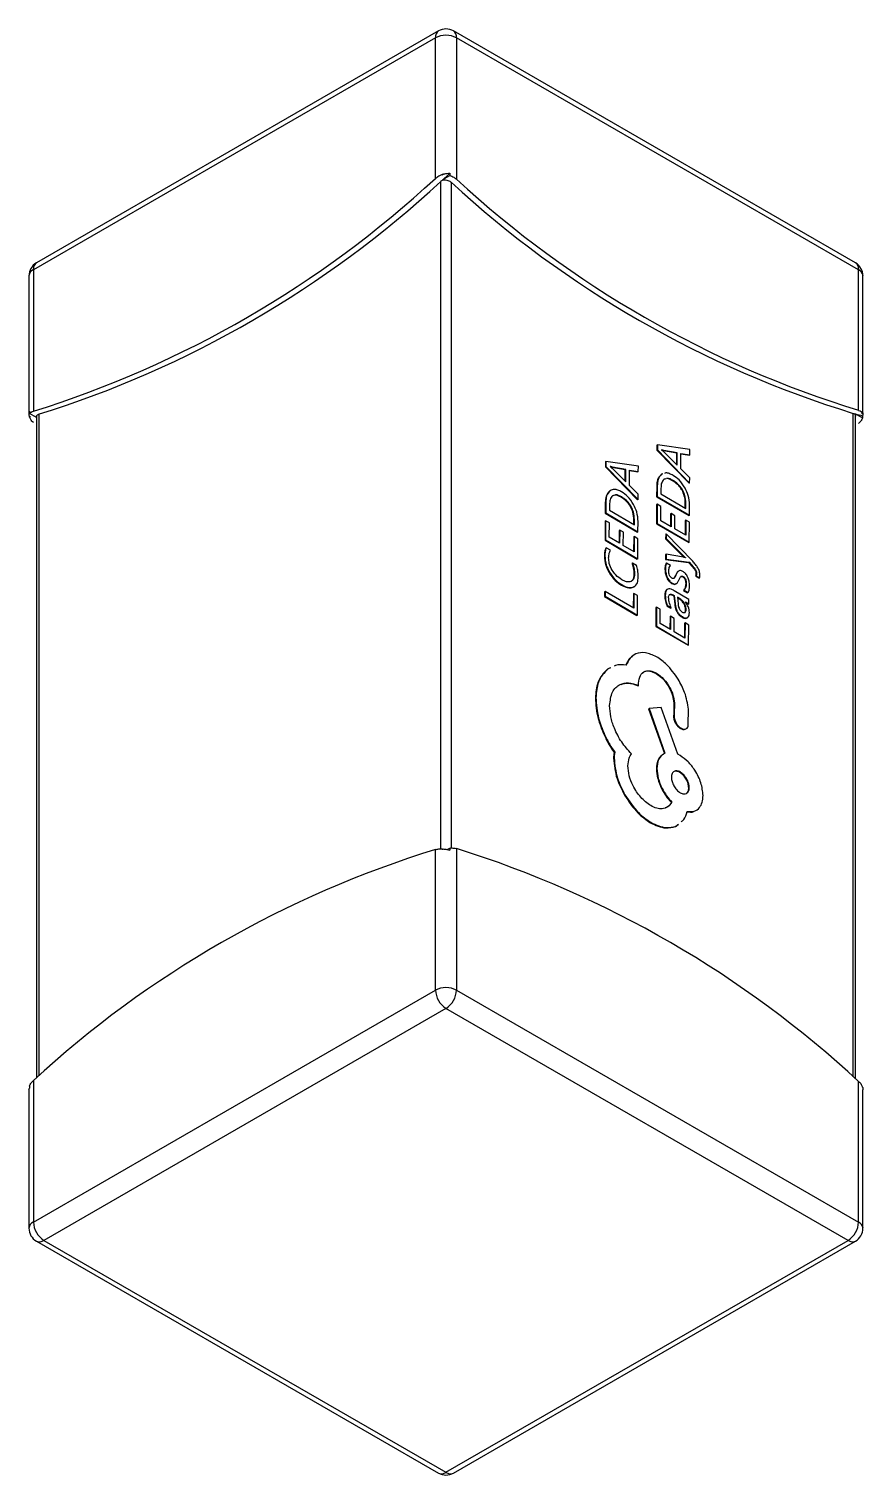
# Model space of a CAD drawing. Header units: millimetres. Extents: x 206 to 880, y 122 to 722.
# Drawn here: x 742.86 to 754.01, y 179.25 to 198.59 of the extents above; entities that cross this region are included whole.
import ezdxf

# ---------------------------------------------------------------- set-up
doc = ezdxf.new("R2010")
doc.units = ezdxf.units.MM

msp = doc.modelspace()

# ---------------------------------------------------------------- linework, layer by layer
at = {"color": 7, "linetype": 'Continuous', "lineweight": 25}
for p, q in [((748.295, 198.47), (742.921, 195.368)), ((748.336, 198.562), (742.962, 195.46)), ((748.295, 196.59), (748.295, 198.47)), ((753.91, 195.46), (748.536, 198.562)), ((748.578, 198.47), (748.578, 196.577)), ((753.952, 195.368), (748.578, 198.47)), ((748.366, 187.621), (748.366, 196.549)), ((748.385, 196.641), (748.385, 196.645)), ((748.396, 196.635), (748.385, 196.641)), ((748.396, 196.576), (748.488, 196.629)), ((748.396, 196.576), (748.396, 196.569)), ((748.488, 196.658), (748.488, 196.629)), ((748.507, 196.537), (748.507, 187.633)), ((742.921, 195.368), (742.921, 193.475)), ((753.952, 193.487), (753.952, 195.368)), ((742.862, 195.286), (742.862, 193.437)), ((754.01, 193.437), (754.01, 195.286)), ((742.869, 193.474), (742.869, 193.445)), ((742.961, 193.392), (742.869, 193.445)), ((742.992, 193.434), (742.992, 184.585)), ((753.881, 184.573), (753.881, 193.446)), ((754.004, 193.385), (753.911, 193.438)), ((754.004, 193.457), (753.992, 193.451)), ((754.004, 193.457), (754.004, 193.461)), ((742.88, 193.404), (742.869, 193.398)), ((742.869, 193.398), (742.869, 193.401)), ((742.961, 193.392), (742.962, 193.391)), ((742.962, 193.413), (742.962, 184.559)), ((753.91, 184.547), (753.91, 193.413)), ((754.004, 193.414), (754.004, 193.385)), ((751.264, 193.025), (751.256, 193.021)), ((751.256, 193.021), (751.256, 192.953)), ((751.263, 192.957), (751.256, 192.953)), ((751.256, 192.953), (751.686, 192.511)), ((751.264, 193.025), (751.263, 192.957)), ((751.263, 192.957), (751.693, 192.515)), ((751.696, 192.962), (751.264, 193.025)), ((751.318, 192.958), (751.318, 192.957)), ((751.342, 192.944), (751.33, 192.948)), ((751.349, 192.948), (751.342, 192.944)), ((751.521, 192.914), (751.342, 192.944)), ((751.528, 192.918), (751.349, 192.948)), ((751.349, 192.931), (751.527, 192.752)), ((751.52, 192.759), (751.521, 192.914)), ((751.528, 192.918), (751.521, 192.914)), ((751.527, 192.752), (751.528, 192.918)), ((751.576, 192.703), (751.577, 192.91)), ((751.577, 192.91), (751.696, 192.891)), ((751.577, 192.904), (751.689, 192.887)), ((751.696, 192.891), (751.689, 192.887)), ((751.696, 192.891), (751.696, 192.962)), ((750.575, 192.804), (750.568, 192.8)), ((750.568, 192.8), (750.568, 192.732)), ((750.575, 192.736), (750.568, 192.732)), ((750.568, 192.732), (750.998, 192.29)), ((750.575, 192.804), (750.575, 192.736)), ((751.008, 192.741), (750.575, 192.804)), ((750.575, 192.736), (751.005, 192.294)), ((750.63, 192.737), (750.63, 192.736)), ((750.653, 192.723), (750.641, 192.727)), ((750.66, 192.727), (750.653, 192.723)), ((750.833, 192.693), (750.653, 192.723)), ((750.84, 192.697), (750.66, 192.727)), ((750.66, 192.71), (750.839, 192.531)), ((750.832, 192.538), (750.833, 192.693)), ((750.84, 192.697), (750.833, 192.693)), ((750.839, 192.531), (750.84, 192.697)), ((750.888, 192.482), (750.889, 192.689)), ((750.889, 192.689), (751.007, 192.67)), ((750.889, 192.683), (751, 192.666)), ((751.007, 192.67), (751, 192.666)), ((751.007, 192.67), (751.008, 192.741)), ((751.694, 192.586), (751.576, 192.703)), ((751.006, 192.365), (750.888, 192.482)), ((751.253, 192.474), (751.252, 192.332)), ((751.26, 192.478), (751.253, 192.474)), ((751.26, 192.478), (751.259, 192.336)), ((751.329, 192.633), (751.311, 192.628)), ((751.318, 192.632), (751.311, 192.628)), ((751.336, 192.637), (751.318, 192.632)), ((751.366, 192.568), (751.344, 192.562)), ((751.373, 192.572), (751.351, 192.566)), ((751.473, 192.549), (751.466, 192.545)), ((751.693, 192.515), (751.686, 192.511)), ((751.693, 192.515), (751.694, 192.586)), ((750.63, 192.411), (750.623, 192.407)), ((750.678, 192.347), (750.656, 192.341)), ((750.685, 192.351), (750.663, 192.345)), ((750.785, 192.328), (750.778, 192.324)), ((751.005, 192.294), (750.998, 192.29)), ((751.005, 192.294), (751.006, 192.365)), ((751.259, 192.336), (751.252, 192.332)), ((751.252, 192.332), (751.684, 192.079)), ((751.259, 192.336), (751.691, 192.084)), ((751.31, 192.446), (751.309, 192.371)), ((751.309, 192.371), (751.642, 192.176)), ((751.598, 192.422), (751.591, 192.418)), ((750.565, 192.253), (750.564, 192.111)), ((750.571, 192.115), (750.564, 192.111)), ((750.564, 192.111), (750.995, 191.859)), ((750.572, 192.257), (750.565, 192.253)), ((750.572, 192.257), (750.571, 192.115)), ((750.571, 192.115), (751.002, 191.863)), ((750.622, 192.225), (750.621, 192.15)), ((750.621, 192.15), (750.954, 191.955)), ((750.91, 192.201), (750.903, 192.197)), ((751.252, 192.227), (751.25, 191.971)), ((751.259, 192.231), (751.252, 192.227)), ((751.259, 192.231), (751.257, 191.975)), ((751.308, 192.202), (751.259, 192.231)), ((751.307, 192.01), (751.308, 192.202)), ((751.439, 192.103), (751.438, 191.934)), ((751.446, 192.107), (751.439, 192.103)), ((751.446, 192.107), (751.445, 191.93)), ((751.496, 192.078), (751.446, 192.107)), ((751.495, 191.901), (751.496, 192.078)), ((751.642, 192.249), (751.635, 192.244)), ((751.635, 192.181), (751.635, 192.244)), ((751.642, 192.176), (751.642, 192.249)), ((751.691, 192.084), (751.684, 192.079)), ((751.691, 192.084), (751.692, 192.22)), ((750.563, 192.006), (750.562, 191.75)), ((750.57, 192.01), (750.563, 192.006)), ((750.57, 192.01), (750.569, 191.754)), ((750.62, 191.981), (750.57, 192.01)), ((750.619, 191.789), (750.62, 191.981)), ((750.751, 191.882), (750.75, 191.713)), ((750.758, 191.886), (750.751, 191.882)), ((750.758, 191.886), (750.757, 191.709)), ((750.807, 191.857), (750.758, 191.886)), ((750.954, 192.028), (750.947, 192.023)), ((750.947, 191.96), (750.947, 192.023)), ((750.954, 191.955), (750.954, 192.028)), ((751.002, 191.863), (751.003, 191.999)), ((751.257, 191.975), (751.25, 191.971)), ((751.25, 191.971), (751.681, 191.719)), ((751.257, 191.975), (751.688, 191.723)), ((751.445, 191.93), (751.307, 192.01)), ((751.64, 191.816), (751.495, 191.901)), ((751.634, 192.015), (751.633, 191.82)), ((751.641, 192.019), (751.634, 192.015)), ((751.641, 192.019), (751.64, 191.816)), ((751.69, 191.99), (751.641, 192.019)), ((751.688, 191.723), (751.69, 191.99)), ((750.569, 191.754), (750.562, 191.75)), ((750.562, 191.75), (750.993, 191.498)), ((750.569, 191.754), (751, 191.502)), ((750.757, 191.709), (750.619, 191.789)), ((750.806, 191.68), (750.807, 191.857)), ((750.946, 191.794), (750.944, 191.599)), ((750.953, 191.798), (750.946, 191.794)), ((750.953, 191.798), (750.951, 191.595)), ((751.002, 191.769), (750.953, 191.798)), ((751.002, 191.863), (750.995, 191.859)), ((751, 191.502), (751.002, 191.769)), ((751.373, 191.832), (751.372, 191.768)), ((751.38, 191.772), (751.372, 191.768)), ((751.372, 191.768), (751.604, 191.535)), ((751.38, 191.836), (751.373, 191.832)), ((751.734, 191.468), (751.38, 191.836)), ((751.38, 191.836), (751.38, 191.772)), ((751.38, 191.772), (751.611, 191.539)), ((751.688, 191.723), (751.681, 191.719)), ((750.56, 191.542), (750.553, 191.538)), ((750.579, 191.649), (750.571, 191.645)), ((750.637, 191.615), (750.579, 191.649)), ((750.951, 191.595), (750.806, 191.68)), ((751, 191.502), (750.993, 191.498)), ((751.378, 191.565), (751.371, 191.561)), ((751.371, 191.561), (751.371, 191.492)), ((751.378, 191.496), (751.371, 191.492)), ((751.378, 191.565), (751.378, 191.496)), ((751.61, 191.522), (751.378, 191.565)), ((751.378, 191.496), (751.686, 191.455)), ((751.611, 191.539), (751.604, 191.535)), ((751.636, 191.515), (751.61, 191.522)), ((751.636, 191.517), (751.634, 191.516)), ((751.636, 191.517), (751.636, 191.515)), ((750.623, 191.322), (750.616, 191.318)), ((750.928, 191.444), (750.921, 191.44)), ((750.982, 191.413), (750.928, 191.444)), ((751.37, 191.367), (751.363, 191.363)), ((751.371, 191.492), (751.679, 191.451)), ((751.384, 191.443), (751.377, 191.439)), ((751.437, 191.412), (751.384, 191.443)), ((751.544, 191.337), (751.537, 191.333)), ((751.551, 191.341), (751.544, 191.337)), ((751.686, 191.455), (751.679, 191.451)), ((751.679, 191.451), (751.735, 191.391)), ((751.686, 191.455), (751.742, 191.395)), ((751.742, 191.395), (751.735, 191.391)), ((751.785, 191.306), (751.778, 191.302)), ((750.79, 191.152), (750.783, 191.148)), ((750.946, 191.125), (750.939, 191.121)), ((750.956, 191.299), (750.949, 191.295)), ((751.394, 191.254), (751.387, 191.25)), ((751.459, 191.176), (751.452, 191.172)), ((751.508, 191.165), (751.501, 191.161)), ((751.51, 191.284), (751.503, 191.28)), ((751.509, 191.165), (751.516, 191.169)), ((751.607, 191.265), (751.6, 191.261)), ((751.648, 191.167), (751.641, 191.163)), ((751.779, 191.274), (751.772, 191.27)), ((751.772, 191.27), (751.82, 191.242)), ((751.779, 191.274), (751.827, 191.246)), ((751.827, 191.246), (751.82, 191.242)), ((750.565, 191.065), (750.557, 191.061)), ((750.557, 191.061), (750.557, 190.997)), ((750.564, 191.001), (750.557, 190.997)), ((750.557, 190.997), (750.989, 190.745)), ((750.565, 191.065), (750.564, 191.001)), ((750.564, 191.001), (750.996, 190.749)), ((750.947, 190.842), (750.565, 191.065)), ((750.941, 191.035), (750.94, 190.846)), ((750.948, 191.039), (750.941, 191.035)), ((750.948, 191.039), (750.947, 190.842)), ((750.997, 191.01), (750.948, 191.039)), ((750.996, 190.749), (750.997, 191.01)), ((751.368, 191.016), (751.361, 191.012)), ((751.488, 191.012), (751.48, 191.008)), ((751.48, 191.008), (751.493, 190.895)), ((751.684, 190.959), (751.485, 191.075)), ((751.488, 191.012), (751.5, 190.899)), ((751.558, 190.97), (751.529, 190.988)), ((751.529, 190.988), (751.538, 190.899)), ((751.551, 190.966), (751.53, 190.979)), ((751.558, 190.97), (751.551, 190.966)), ((751.618, 191.083), (751.611, 191.079)), ((751.611, 191.079), (751.666, 191.046)), ((751.618, 191.083), (751.673, 191.05)), ((751.636, 190.925), (751.683, 190.897)), ((751.636, 190.923), (751.636, 190.925)), ((751.642, 190.913), (751.676, 190.893)), ((751.673, 191.05), (751.666, 191.046)), ((751.683, 190.897), (751.684, 190.959)), ((750.996, 190.749), (750.989, 190.745)), ((751.243, 190.852), (751.241, 190.597)), ((751.25, 190.856), (751.243, 190.852)), ((751.25, 190.856), (751.249, 190.601)), ((751.3, 190.827), (751.25, 190.856)), ((751.299, 190.636), (751.3, 190.827)), ((751.396, 190.877), (751.389, 190.873)), ((751.389, 190.873), (751.441, 190.842)), ((751.396, 190.877), (751.448, 190.846)), ((751.431, 190.728), (751.43, 190.559)), ((751.438, 190.732), (751.431, 190.728)), ((751.438, 190.732), (751.437, 190.555)), ((751.487, 190.703), (751.438, 190.732)), ((751.448, 190.846), (751.441, 190.842)), ((751.5, 190.899), (751.493, 190.895)), ((751.6, 190.723), (751.592, 190.719)), ((751.621, 190.907), (751.614, 190.903)), ((751.646, 190.825), (751.639, 190.821)), ((751.683, 190.897), (751.676, 190.893)), ((751.249, 190.601), (751.241, 190.597)), ((751.241, 190.597), (751.673, 190.344)), ((751.249, 190.601), (751.68, 190.348)), ((751.437, 190.555), (751.299, 190.636)), ((751.486, 190.526), (751.487, 190.703)), ((751.625, 190.64), (751.624, 190.445)), ((751.632, 190.644), (751.625, 190.64)), ((751.632, 190.644), (751.631, 190.441)), ((751.682, 190.615), (751.632, 190.644)), ((751.656, 190.709), (751.663, 190.714)), ((751.665, 190.715), (751.663, 190.714)), ((751.68, 190.348), (751.682, 190.615)), ((751.631, 190.441), (751.486, 190.526)), ((751.68, 190.348), (751.673, 190.344)), ((750.63, 190.041), (750.595, 190.025)), ((750.602, 190.029), (750.595, 190.025)), ((750.637, 190.045), (750.602, 190.029)), ((751.251, 189.971), (751.244, 189.967)), ((751.01, 189.808), (751.003, 189.804)), ((751.01, 189.808), (751.01, 189.836)), ((750.44, 189.642), (750.433, 189.638)), ((751.482, 189.573), (751.481, 189.414)), ((751.489, 189.577), (751.482, 189.573)), ((751.489, 189.577), (751.488, 189.418)), ((751.15, 189.499), (751.143, 189.495)), ((751.143, 189.495), (751.355, 188.897)), ((751.313, 189.514), (751.15, 189.499)), ((751.15, 189.499), (751.362, 188.901)), ((751.537, 188.887), (751.313, 189.514)), ((751.485, 189.399), (751.478, 189.395)), ((751.488, 189.418), (751.481, 189.414)), ((751.675, 189.281), (751.676, 189.489)), ((751.579, 189.234), (751.572, 189.23)), ((750.557, 189.149), (750.55, 189.145)), ((750.684, 188.837), (750.677, 188.833)), ((750.691, 188.915), (750.684, 188.911)), ((751.362, 188.901), (751.355, 188.897)), ((751.568, 188.869), (751.537, 188.887)), ((751.256, 188.697), (751.249, 188.693)), ((751.688, 188.44), (751.681, 188.436)), ((750.829, 188.345), (750.822, 188.341)), ((751.456, 188.247), (751.449, 188.243)), ((751.177, 187.974), (751.17, 187.97)), ((751.506, 187.923), (751.535, 187.948)), ((751.513, 187.927), (751.506, 187.923)), ((751.513, 187.927), (751.542, 187.952)), ((748.452, 187.613), (748.488, 187.633)), ((748.488, 187.633), (748.488, 187.605)), ((748.578, 187.625), (748.578, 185.732)), ((748.295, 185.732), (748.295, 187.613)), ((748.385, 187.617), (748.385, 187.621)), ((748.389, 187.618), (748.385, 187.621)), ((742.921, 182.63), (748.295, 185.732)), ((748.578, 185.732), (753.952, 182.63)), ((748.436, 185.487), (743.062, 182.385)), ((753.81, 182.385), (748.436, 185.487)), ((742.862, 184.398), (742.862, 182.548)), ((742.869, 184.449), (742.869, 184.421)), ((742.921, 184.523), (742.921, 182.63)), ((753.952, 182.63), (753.952, 184.511)), ((754.004, 184.433), (754.004, 184.437)), ((754.006, 184.428), (754.009, 184.398)), ((754.01, 182.548), (754.01, 184.398)), ((742.962, 182.375), (748.336, 179.273)), ((743.062, 182.385), (748.436, 179.283)), ((748.436, 179.283), (753.81, 182.385)), ((748.536, 179.273), (753.91, 182.375))]:
    msp.add_line(p, q, dxfattribs=at)
at = {"color": 7, "linetype": 'Continuous', "lineweight": 25, "flags": 128}
msp.add_lwpolyline([(753.911, 193.438), (753.906, 193.437), (753.902, 193.437)], dxfattribs=at)
at = {"color": 7, "linetype": 'Continuous', "lineweight": 25}
for centre, radius, start, end in [((748.395, 198.48), 0.101, 125.698, 185.6204), ((748.436, 198.197), 0.307, 62.6097, 117.3903), ((748.436, 198.389), 0.2, 60.0027, 119.9973), ((748.478, 198.48), 0.101, 354.3796, 54.302), ((738.728, 206.903), 14.067, 287.3407, 312.8495), ((738.799, 206.862), 14.067, 287.3407, 312.8495), ((761.591, 211.449), 19.839, 228.2659, 228.3095), ((735.242, 211.426), 19.839, 311.534, 311.8908), ((757.992, 206.814), 13.985, 227.2961, 252.9052), ((758.063, 206.855), 13.985, 227.2961, 252.9052), ((743.062, 195.286), 0.2, 119.9973, 180), ((742.962, 195.276), 0.101, 114.3747, 174.3052), ((743.021, 195.378), 0.101, 125.698, 185.6204), ((753.81, 195.286), 0.2, 0, 60.0027), ((753.852, 195.378), 0.101, 354.3796, 54.302), ((753.91, 195.276), 0.101, 5.6948, 65.6253), ((756.28, 202.251), 9.125, 254.9537, 255.5526), ((740.552, 202.227), 9.125, 284.7104, 284.7837), ((744.385, 174.197), 14.067, 47.1505, 72.6593), ((752.406, 174.245), 13.985, 107.0948, 132.7039), ((748.436, 185.459), 0.307, 62.6097, 117.3903), ((748.602, 185.746), 0.307, 182.6055, 237.3945), ((748.271, 185.746), 0.307, 302.6055, 357.3945), ((742.962, 182.538), 0.101, 114.3747, 174.3052), ((743.228, 182.644), 0.307, 182.6055, 237.3945), ((753.645, 182.644), 0.307, 302.6055, 357.3945), ((753.91, 182.538), 0.101, 5.6948, 65.6253), ((743.062, 182.548), 0.2, 180, 240.0027), ((753.81, 182.548), 0.2, 299.9973, 0), ((743.004, 182.467), 0.101, 245.686, 305.6182), ((753.869, 182.467), 0.101, 234.3818, 294.314), ((748.378, 179.364), 0.101, 245.686, 305.6182), ((748.436, 179.446), 0.2, 240.0027, 299.9973), ((748.495, 179.364), 0.101, 234.3818, 294.314)]:
    msp.add_arc(centre, radius, start, end, dxfattribs=at)
for points, knots in [([(748.295, 196.59), (748.31, 196.601), (748.336, 196.622), (748.37, 196.636), (748.385, 196.641)], [0, 0, 0, 0, 0.560034, 1, 1, 1, 1]), ([(748.366, 196.549), (748.371, 196.553), (748.38, 196.56), (748.391, 196.566), (748.396, 196.569)], [0, 0, 0, 0, 0.559806, 1, 1, 1, 1]), ([(748.385, 196.645), (748.387, 196.645), (748.39, 196.645), (748.394, 196.645), (748.396, 196.645)], [0, 0, 0, 0, 0.56, 1, 1, 1, 1]), ([(748.396, 196.645), (748.413, 196.65), (748.444, 196.658), (748.475, 196.658), (748.488, 196.658)], [0, 0, 0, 0, 0.559859, 1, 1, 1, 1]), ([(748.396, 196.645), (748.396, 196.643), (748.396, 196.64), (748.396, 196.636), (748.396, 196.635)], [0, 0, 0, 0, 0.559989, 1, 1, 1, 1]), ([(748.396, 196.569), (748.407, 196.57), (748.428, 196.571), (748.47, 196.562), (748.493, 196.546), (748.507, 196.537)], [0, 0, 0, 0, 0.280252, 0.560887, 1, 1, 1, 1]), ([(748.488, 196.629), (748.507, 196.621), (748.54, 196.608), (748.566, 196.587), (748.578, 196.577)], [0, 0, 0, 0, 0.559694, 1, 1, 1, 1]), ([(742.867, 193.406), (742.864, 193.419), (742.86, 193.443), (742.866, 193.464), (742.869, 193.474)], [0, 0, 0, 0, 0.559819, 1, 1, 1, 1]), ([(742.869, 193.445), (742.876, 193.452), (742.887, 193.464), (742.911, 193.472), (742.921, 193.475)], [0, 0, 0, 0, 0.558396, 1, 1, 1, 1]), ([(742.963, 193.408), (742.964, 193.412), (742.964, 193.423), (742.981, 193.43), (742.992, 193.434)], [0, 0, 0, 0, 0.330823, 1, 1, 1, 1]), ([(753.881, 193.446), (753.886, 193.445), (753.894, 193.442), (753.899, 193.439), (753.902, 193.437)], [0, 0, 0, 0, 0.559806, 1, 1, 1, 1]), ([(753.902, 193.437), (753.906, 193.43), (753.911, 193.421), (753.91, 193.41), (753.909, 193.409)], [0, 0, 0, 0, 0.815158, 1, 1, 1, 1]), ([(753.952, 193.487), (753.965, 193.483), (753.988, 193.475), (753.999, 193.463), (754.004, 193.457)], [0, 0, 0, 0, 0.559773, 1, 1, 1, 1]), ([(753.992, 193.451), (753.995, 193.451), (754, 193.452), (754.004, 193.453), (754.006, 193.453)], [0, 0, 0, 0, 0.560011, 1, 1, 1, 1]), ([(754.004, 193.461), (754.004, 193.46), (754.005, 193.457), (754.006, 193.454), (754.006, 193.453)], [0, 0, 0, 0, 0.56, 1, 1, 1, 1]), ([(754.006, 193.453), (754.009, 193.446), (754.013, 193.434), (754.006, 193.42), (754.004, 193.414)], [0, 0, 0, 0, 0.559705, 1, 1, 1, 1]), ([(742.867, 193.406), (742.869, 193.406), (742.874, 193.405), (742.878, 193.404), (742.88, 193.404)], [0, 0, 0, 0, 0.559989, 1, 1, 1, 1]), ([(742.869, 193.401), (742.869, 193.402), (742.868, 193.404), (742.867, 193.406), (742.867, 193.406)], [0, 0, 0, 0, 0.56, 1, 1, 1, 1]), ([(742.921, 193.324), (742.908, 193.337), (742.885, 193.36), (742.874, 193.386), (742.869, 193.398)], [0, 0, 0, 0, 0.559975, 1, 1, 1, 1]), ([(754.004, 193.385), (753.997, 193.37), (753.985, 193.344), (753.962, 193.322), (753.952, 193.312)], [0, 0, 0, 0, 0.559772, 1, 1, 1, 1]), ([(751.349, 192.948), (751.344, 192.95), (751.334, 192.952), (751.324, 192.956), (751.318, 192.958)], [0, 0, 0, 0, 0.461299, 1, 1, 1, 1]), ([(751.318, 192.957), (751.325, 192.952), (751.335, 192.944), (751.345, 192.934), (751.349, 192.931)], [0, 0, 0, 0, 0.62739, 1, 1, 1, 1]), ([(750.66, 192.727), (750.656, 192.729), (750.646, 192.731), (750.636, 192.735), (750.63, 192.737)], [0, 0, 0, 0, 0.461299, 1, 1, 1, 1]), ([(750.63, 192.736), (750.637, 192.731), (750.647, 192.723), (750.657, 192.713), (750.66, 192.71)], [0, 0, 0, 0, 0.62739, 1, 1, 1, 1]), ([(751.311, 192.628), (751.293, 192.608), (751.259, 192.571), (751.255, 192.504), (751.253, 192.474)], [0, 0, 0, 0, 0.541032, 1, 1, 1, 1]), ([(751.318, 192.632), (751.3, 192.612), (751.266, 192.575), (751.262, 192.508), (751.26, 192.478)], [0, 0, 0, 0, 0.541032, 1, 1, 1, 1]), ([(751.351, 192.566), (751.338, 192.55), (751.313, 192.521), (751.311, 192.47), (751.31, 192.446)], [0, 0, 0, 0, 0.529515, 1, 1, 1, 1]), ([(751.472, 192.617), (751.455, 192.626), (751.423, 192.642), (751.382, 192.653), (751.364, 192.646), (751.359, 192.644)], [0, 0, 0, 0, 0.422131, 0.812827, 1, 1, 1, 1]), ([(751.473, 192.549), (751.459, 192.556), (751.433, 192.57), (751.4, 192.58), (751.386, 192.576), (751.382, 192.574)], [0, 0, 0, 0, 0.441196, 0.833008, 1, 1, 1, 1]), ([(751.466, 192.545), (751.452, 192.552), (751.426, 192.565), (751.396, 192.576), (751.384, 192.573), (751.383, 192.572)], [0, 0, 0, 0, 0.488851, 0.922983, 1, 1, 1, 1]), ([(751.591, 192.418), (751.582, 192.433), (751.564, 192.462), (751.522, 192.508), (751.488, 192.531), (751.466, 192.545)], [0, 0, 0, 0, 0.25995, 0.527871, 1, 1, 1, 1]), ([(751.632, 192.448), (751.607, 192.487), (751.56, 192.559), (751.5, 192.599), (751.472, 192.617)], [0, 0, 0, 0, 0.540507, 1, 1, 1, 1]), ([(751.598, 192.422), (751.589, 192.437), (751.571, 192.466), (751.529, 192.512), (751.495, 192.535), (751.473, 192.549)], [0, 0, 0, 0, 0.25995, 0.527871, 1, 1, 1, 1]), ([(750.623, 192.407), (750.605, 192.387), (750.57, 192.35), (750.567, 192.283), (750.565, 192.253)], [0, 0, 0, 0, 0.541032, 1, 1, 1, 1]), ([(750.63, 192.411), (750.612, 192.391), (750.577, 192.354), (750.574, 192.287), (750.572, 192.257)], [0, 0, 0, 0, 0.541032, 1, 1, 1, 1]), ([(750.663, 192.345), (750.65, 192.329), (750.625, 192.3), (750.623, 192.249), (750.622, 192.225)], [0, 0, 0, 0, 0.529515, 1, 1, 1, 1]), ([(750.784, 192.396), (750.767, 192.405), (750.734, 192.422), (750.679, 192.434), (750.648, 192.42), (750.63, 192.411)], [0, 0, 0, 0, 0.297635, 0.573106, 1, 1, 1, 1]), ([(750.785, 192.328), (750.771, 192.335), (750.744, 192.349), (750.712, 192.36), (750.698, 192.355), (750.694, 192.353)], [0, 0, 0, 0, 0.441196, 0.833008, 1, 1, 1, 1]), ([(750.778, 192.324), (750.764, 192.331), (750.738, 192.344), (750.708, 192.355), (750.696, 192.352), (750.694, 192.351)], [0, 0, 0, 0, 0.488851, 0.922983, 1, 1, 1, 1]), ([(750.903, 192.197), (750.894, 192.212), (750.876, 192.241), (750.833, 192.287), (750.799, 192.31), (750.778, 192.324)], [0, 0, 0, 0, 0.25995, 0.527871, 1, 1, 1, 1]), ([(750.944, 192.227), (750.919, 192.266), (750.872, 192.338), (750.811, 192.378), (750.784, 192.396)], [0, 0, 0, 0, 0.540507, 1, 1, 1, 1]), ([(750.91, 192.201), (750.901, 192.216), (750.883, 192.245), (750.84, 192.291), (750.807, 192.314), (750.785, 192.328)], [0, 0, 0, 0, 0.25995, 0.527871, 1, 1, 1, 1]), ([(751.635, 192.244), (751.634, 192.278), (751.631, 192.334), (751.603, 192.394), (751.591, 192.418)], [0, 0, 0, 0, 0.591294, 1, 1, 1, 1]), ([(751.642, 192.249), (751.641, 192.282), (751.638, 192.338), (751.61, 192.398), (751.598, 192.422)], [0, 0, 0, 0, 0.591294, 1, 1, 1, 1]), ([(751.692, 192.22), (751.689, 192.263), (751.685, 192.337), (751.648, 192.415), (751.632, 192.448)], [0, 0, 0, 0, 0.577296, 1, 1, 1, 1]), ([(750.947, 192.023), (750.946, 192.057), (750.943, 192.113), (750.915, 192.173), (750.903, 192.197)], [0, 0, 0, 0, 0.591294, 1, 1, 1, 1]), ([(750.954, 192.028), (750.953, 192.061), (750.95, 192.117), (750.922, 192.177), (750.91, 192.201)], [0, 0, 0, 0, 0.591294, 1, 1, 1, 1]), ([(751.003, 191.999), (751.001, 192.042), (750.997, 192.116), (750.96, 192.194), (750.944, 192.227)], [0, 0, 0, 0, 0.577296, 1, 1, 1, 1]), ([(750.571, 191.645), (750.566, 191.628), (750.555, 191.597), (750.554, 191.557), (750.553, 191.538)], [0, 0, 0, 0, 0.516592, 1, 1, 1, 1]), ([(750.553, 191.538), (750.556, 191.497), (750.561, 191.425), (750.599, 191.35), (750.616, 191.318)], [0, 0, 0, 0, 0.568137, 1, 1, 1, 1]), ([(750.579, 191.649), (750.573, 191.633), (750.562, 191.601), (750.561, 191.561), (750.56, 191.542)], [0, 0, 0, 0, 0.516592, 1, 1, 1, 1]), ([(750.56, 191.542), (750.563, 191.501), (750.568, 191.429), (750.606, 191.354), (750.623, 191.322)], [0, 0, 0, 0, 0.568137, 1, 1, 1, 1]), ([(750.61, 191.513), (750.612, 191.535), (750.614, 191.575), (750.63, 191.603), (750.637, 191.615)], [0, 0, 0, 0, 0.564823, 1, 1, 1, 1]), ([(750.658, 191.35), (750.642, 191.38), (750.614, 191.436), (750.612, 191.489), (750.61, 191.513)], [0, 0, 0, 0, 0.545172, 1, 1, 1, 1]), ([(751.604, 191.535), (751.609, 191.53), (751.615, 191.525), (751.621, 191.52), (751.621, 191.519)], [0, 0, 0, 0, 0.927951, 1, 1, 1, 1]), ([(751.611, 191.539), (751.616, 191.534), (751.624, 191.526), (751.633, 191.519), (751.636, 191.517)], [0, 0, 0, 0, 0.638425, 1, 1, 1, 1]), ([(750.616, 191.318), (750.642, 191.279), (750.692, 191.207), (750.754, 191.167), (750.783, 191.148)], [0, 0, 0, 0, 0.535916, 1, 1, 1, 1]), ([(750.623, 191.322), (750.649, 191.283), (750.699, 191.211), (750.761, 191.171), (750.79, 191.152)], [0, 0, 0, 0, 0.535916, 1, 1, 1, 1]), ([(750.787, 191.222), (750.759, 191.24), (750.711, 191.272), (750.673, 191.327), (750.658, 191.35)], [0, 0, 0, 0, 0.585906, 1, 1, 1, 1]), ([(750.921, 191.44), (750.93, 191.413), (750.947, 191.362), (750.949, 191.316), (750.949, 191.295)], [0, 0, 0, 0, 0.540106, 1, 1, 1, 1]), ([(750.928, 191.444), (750.937, 191.417), (750.954, 191.366), (750.956, 191.32), (750.956, 191.299)], [0, 0, 0, 0, 0.540106, 1, 1, 1, 1]), ([(751.006, 191.261), (751.005, 191.29), (751.004, 191.338), (750.988, 191.391), (750.982, 191.413)], [0, 0, 0, 0, 0.595834, 1, 1, 1, 1]), ([(751.377, 191.439), (751.373, 191.426), (751.364, 191.404), (751.363, 191.375), (751.363, 191.363)], [0, 0, 0, 0, 0.549614, 1, 1, 1, 1]), ([(751.363, 191.363), (751.364, 191.342), (751.365, 191.305), (751.38, 191.266), (751.387, 191.25)], [0, 0, 0, 0, 0.581614, 1, 1, 1, 1]), ([(751.384, 191.443), (751.38, 191.43), (751.371, 191.408), (751.37, 191.379), (751.37, 191.367)], [0, 0, 0, 0, 0.549614, 1, 1, 1, 1]), ([(751.37, 191.367), (751.371, 191.346), (751.372, 191.31), (751.388, 191.27), (751.394, 191.254)], [0, 0, 0, 0, 0.581614, 1, 1, 1, 1]), ([(751.414, 191.335), (751.415, 191.352), (751.417, 191.383), (751.431, 191.403), (751.437, 191.412)], [0, 0, 0, 0, 0.567156, 1, 1, 1, 1]), ([(751.425, 191.279), (751.421, 191.289), (751.414, 191.309), (751.414, 191.326), (751.414, 191.335)], [0, 0, 0, 0, 0.523627, 1, 1, 1, 1]), ([(751.538, 191.333), (751.536, 191.332), (751.529, 191.327), (751.517, 191.31), (751.509, 191.292), (751.503, 191.28)], [0, 0, 0, 0, 0.108832, 0.405546, 1, 1, 1, 1]), ([(751.551, 191.341), (751.547, 191.339), (751.538, 191.333), (751.524, 191.314), (751.516, 191.296), (751.51, 191.284)], [0, 0, 0, 0, 0.211881, 0.474285, 1, 1, 1, 1]), ([(751.602, 191.332), (751.591, 191.337), (751.572, 191.347), (751.557, 191.343), (751.551, 191.341)], [0, 0, 0, 0, 0.572606, 1, 1, 1, 1]), ([(751.668, 191.253), (751.664, 191.263), (751.655, 191.281), (751.632, 191.311), (751.614, 191.324), (751.602, 191.332)], [0, 0, 0, 0, 0.287771, 0.558422, 1, 1, 1, 1]), ([(751.831, 191.283), (751.83, 191.299), (751.827, 191.331), (751.803, 191.381), (751.771, 191.427), (751.747, 191.453), (751.734, 191.468)], [0, 0, 0, 0, 0.242258, 0.495139, 0.726622, 1, 1, 1, 1]), ([(751.735, 191.391), (751.742, 191.382), (751.756, 191.367), (751.77, 191.342), (751.777, 191.32), (751.778, 191.308), (751.778, 191.302)], [0, 0, 0, 0, 0.321194, 0.592797, 0.792541, 1, 1, 1, 1]), ([(751.742, 191.395), (751.749, 191.387), (751.763, 191.371), (751.777, 191.346), (751.784, 191.324), (751.785, 191.312), (751.785, 191.306)], [0, 0, 0, 0, 0.321194, 0.592797, 0.792541, 1, 1, 1, 1]), ([(751.778, 191.302), (751.778, 191.295), (751.777, 191.284), (751.773, 191.274), (751.772, 191.27)], [0, 0, 0, 0, 0.542056, 1, 1, 1, 1]), ([(751.785, 191.306), (751.785, 191.299), (751.784, 191.288), (751.78, 191.278), (751.779, 191.274)], [0, 0, 0, 0, 0.542056, 1, 1, 1, 1]), ([(750.783, 191.148), (750.816, 191.131), (750.874, 191.102), (750.92, 191.115), (750.939, 191.121)], [0, 0, 0, 0, 0.582615, 1, 1, 1, 1]), ([(750.91, 191.198), (750.891, 191.194), (750.853, 191.186), (750.808, 191.21), (750.787, 191.222)], [0, 0, 0, 0, 0.528199, 1, 1, 1, 1]), ([(750.79, 191.152), (750.823, 191.135), (750.881, 191.106), (750.927, 191.119), (750.946, 191.125)], [0, 0, 0, 0, 0.582615, 1, 1, 1, 1]), ([(750.949, 191.295), (750.947, 191.269), (750.943, 191.223), (750.915, 191.203), (750.903, 191.194)], [0, 0, 0, 0, 0.571087, 1, 1, 1, 1]), ([(750.956, 191.299), (750.954, 191.273), (750.95, 191.227), (750.922, 191.207), (750.91, 191.198)], [0, 0, 0, 0, 0.571087, 1, 1, 1, 1]), ([(750.946, 191.125), (750.965, 191.141), (751.001, 191.17), (751.004, 191.232), (751.006, 191.261)], [0, 0, 0, 0, 0.538195, 1, 1, 1, 1]), ([(751.387, 191.25), (751.391, 191.24), (751.401, 191.222), (751.423, 191.193), (751.441, 191.18), (751.452, 191.172)], [0, 0, 0, 0, 0.292205, 0.564001, 1, 1, 1, 1]), ([(751.394, 191.254), (751.399, 191.245), (751.408, 191.226), (751.43, 191.197), (751.448, 191.184), (751.459, 191.176)], [0, 0, 0, 0, 0.292205, 0.564001, 1, 1, 1, 1]), ([(751.455, 191.243), (751.452, 191.245), (751.445, 191.249), (751.434, 191.261), (751.428, 191.272), (751.425, 191.279)], [0, 0, 0, 0, 0.279552, 0.548934, 1, 1, 1, 1]), ([(751.452, 191.172), (751.462, 191.167), (751.48, 191.158), (751.495, 191.16), (751.501, 191.161)], [0, 0, 0, 0, 0.573775, 1, 1, 1, 1]), ([(751.484, 191.239), (751.479, 191.238), (751.471, 191.234), (751.46, 191.24), (751.455, 191.243)], [0, 0, 0, 0, 0.533014, 1, 1, 1, 1]), ([(751.459, 191.176), (751.469, 191.171), (751.487, 191.162), (751.502, 191.164), (751.508, 191.165)], [0, 0, 0, 0, 0.573775, 1, 1, 1, 1]), ([(751.503, 191.28), (751.499, 191.269), (751.491, 191.252), (751.48, 191.239), (751.477, 191.235)], [0, 0, 0, 0, 0.676699, 1, 1, 1, 1]), ([(751.51, 191.284), (751.506, 191.273), (751.498, 191.256), (751.487, 191.243), (751.484, 191.239)], [0, 0, 0, 0, 0.676699, 1, 1, 1, 1]), ([(751.508, 191.165), (751.512, 191.167), (751.521, 191.171), (751.535, 191.189), (751.544, 191.206), (751.549, 191.217)], [0, 0, 0, 0, 0.204051, 0.464555, 1, 1, 1, 1]), ([(751.549, 191.217), (751.554, 191.23), (751.562, 191.248), (751.574, 191.262), (751.577, 191.266)], [0, 0, 0, 0, 0.667818, 1, 1, 1, 1]), ([(751.577, 191.266), (751.58, 191.268), (751.584, 191.271), (751.594, 191.271), (751.602, 191.268), (751.607, 191.265)], [0, 0, 0, 0, 0.288352, 0.560641, 1, 1, 1, 1]), ([(751.578, 191.266), (751.58, 191.266), (751.587, 191.267), (751.595, 191.264), (751.6, 191.261)], [0, 0, 0, 0, 0.368143, 1, 1, 1, 1]), ([(751.6, 191.261), (751.605, 191.258), (751.614, 191.252), (751.626, 191.236), (751.635, 191.216), (751.64, 191.191), (751.641, 191.173), (751.641, 191.163)], [0, 0, 0, 0, 0.16617, 0.317863, 0.479198, 0.70885, 1, 1, 1, 1]), ([(751.607, 191.265), (751.612, 191.262), (751.621, 191.256), (751.633, 191.24), (751.642, 191.22), (751.647, 191.195), (751.648, 191.177), (751.648, 191.167)], [0, 0, 0, 0, 0.16617, 0.317863, 0.479198, 0.70885, 1, 1, 1, 1]), ([(751.641, 191.163), (751.639, 191.144), (751.636, 191.109), (751.618, 191.088), (751.611, 191.079)], [0, 0, 0, 0, 0.549511, 1, 1, 1, 1]), ([(751.648, 191.167), (751.646, 191.148), (751.643, 191.113), (751.626, 191.092), (751.618, 191.083)], [0, 0, 0, 0, 0.549511, 1, 1, 1, 1]), ([(751.692, 191.136), (751.691, 191.158), (751.69, 191.196), (751.675, 191.237), (751.668, 191.253)], [0, 0, 0, 0, 0.5931, 1, 1, 1, 1]), ([(751.673, 191.05), (751.679, 191.063), (751.69, 191.088), (751.692, 191.12), (751.692, 191.136)], [0, 0, 0, 0, 0.535911, 1, 1, 1, 1]), ([(751.827, 191.246), (751.828, 191.252), (751.831, 191.264), (751.831, 191.277), (751.831, 191.283)], [0, 0, 0, 0, 0.522339, 1, 1, 1, 1]), ([(751.397, 191.091), (751.392, 191.09), (751.378, 191.086), (751.364, 191.058), (751.362, 191.028), (751.361, 191.012)], [0, 0, 0, 0, 0.16909, 0.548513, 1, 1, 1, 1]), ([(751.361, 191.012), (751.362, 190.986), (751.364, 190.942), (751.381, 190.893), (751.389, 190.873)], [0, 0, 0, 0, 0.572828, 1, 1, 1, 1]), ([(751.485, 191.075), (751.472, 191.083), (751.448, 191.096), (751.414, 191.102), (751.388, 191.092), (751.37, 191.063), (751.369, 191.032), (751.368, 191.016)], [0, 0, 0, 0, 0.215736, 0.397382, 0.561541, 0.761757, 1, 1, 1, 1]), ([(751.368, 191.016), (751.369, 190.99), (751.371, 190.946), (751.388, 190.898), (751.396, 190.877)], [0, 0, 0, 0, 0.572828, 1, 1, 1, 1]), ([(751.412, 190.984), (751.412, 190.992), (751.413, 191.007), (751.421, 191.023), (751.437, 191.03), (751.46, 191.027), (751.478, 191.017), (751.488, 191.012)], [0, 0, 0, 0, 0.190633, 0.356708, 0.518791, 0.733962, 1, 1, 1, 1]), ([(751.448, 190.846), (751.436, 190.873), (751.416, 190.921), (751.413, 190.965), (751.412, 190.984)], [0, 0, 0, 0, 0.566346, 1, 1, 1, 1]), ([(751.42, 191.02), (751.423, 191.022), (751.431, 191.027), (751.453, 191.022), (751.471, 191.013), (751.48, 191.008)], [0, 0, 0, 0, 0.171189, 0.54179, 1, 1, 1, 1]), ([(751.614, 190.903), (751.604, 190.917), (751.585, 190.944), (751.562, 190.959), (751.551, 190.966)], [0, 0, 0, 0, 0.542182, 1, 1, 1, 1]), ([(751.621, 190.907), (751.611, 190.922), (751.592, 190.948), (751.569, 190.963), (751.558, 190.97)], [0, 0, 0, 0, 0.542182, 1, 1, 1, 1]), ([(751.69, 190.783), (751.689, 190.796), (751.688, 190.821), (751.672, 190.872), (751.65, 190.904), (751.636, 190.923)], [0, 0, 0, 0, 0.287353, 0.555636, 1, 1, 1, 1]), ([(751.493, 190.895), (751.495, 190.881), (751.498, 190.853), (751.511, 190.813), (751.53, 190.775), (751.559, 190.741), (751.581, 190.726), (751.592, 190.719)], [0, 0, 0, 0, 0.223087, 0.413842, 0.584193, 0.78082, 1, 1, 1, 1]), ([(751.5, 190.899), (751.502, 190.885), (751.505, 190.857), (751.518, 190.817), (751.537, 190.779), (751.566, 190.745), (751.588, 190.731), (751.6, 190.723)], [0, 0, 0, 0, 0.223087, 0.413842, 0.584193, 0.78082, 1, 1, 1, 1]), ([(751.538, 190.899), (751.54, 190.884), (751.542, 190.861), (751.553, 190.836), (751.557, 190.828)], [0, 0, 0, 0, 0.641649, 1, 1, 1, 1]), ([(751.557, 190.828), (751.559, 190.823), (751.565, 190.814), (751.578, 190.8), (751.589, 190.793), (751.595, 190.788)], [0, 0, 0, 0, 0.259426, 0.527409, 1, 1, 1, 1]), ([(751.595, 190.788), (751.599, 190.786), (751.607, 190.782), (751.62, 190.78), (751.627, 190.783), (751.632, 190.785)], [0, 0, 0, 0, 0.292626, 0.566552, 1, 1, 1, 1]), ([(751.6, 190.723), (751.614, 190.716), (751.639, 190.704), (751.657, 190.712), (751.665, 190.715)], [0, 0, 0, 0, 0.577345, 1, 1, 1, 1]), ([(751.639, 190.821), (751.637, 190.836), (751.635, 190.863), (751.62, 190.891), (751.614, 190.903)], [0, 0, 0, 0, 0.563392, 1, 1, 1, 1]), ([(751.646, 190.825), (751.645, 190.84), (751.642, 190.867), (751.628, 190.895), (751.621, 190.907)], [0, 0, 0, 0, 0.563392, 1, 1, 1, 1]), ([(751.624, 190.781), (751.629, 190.786), (751.637, 190.796), (751.638, 190.813), (751.639, 190.821)], [0, 0, 0, 0, 0.529978, 1, 1, 1, 1]), ([(751.632, 190.785), (751.636, 190.79), (751.645, 190.8), (751.645, 190.817), (751.646, 190.825)], [0, 0, 0, 0, 0.529978, 1, 1, 1, 1]), ([(751.665, 190.715), (751.673, 190.723), (751.688, 190.74), (751.689, 190.769), (751.69, 190.783)], [0, 0, 0, 0, 0.527593, 1, 1, 1, 1]), ([(751.592, 190.719), (751.607, 190.712), (751.632, 190.699), (751.65, 190.707), (751.658, 190.711)], [0, 0, 0, 0, 0.577345, 1, 1, 1, 1]), ([(750.923, 190.191), (750.911, 190.184), (750.873, 190.159), (750.853, 190.109), (750.839, 190.074)], [0, 0, 0, 0, 0.291768, 1, 1, 1, 1]), ([(751.25, 190.192), (751.199, 190.214), (751.099, 190.259), (750.979, 190.239), (750.891, 190.179), (750.861, 190.112), (750.846, 190.078)], [0, 0, 0, 0, 0.281479, 0.558611, 0.777607, 1, 1, 1, 1]), ([(751.54, 189.891), (751.491, 189.961), (751.404, 190.086), (751.297, 190.16), (751.25, 190.192)], [0, 0, 0, 0, 0.560121, 1, 1, 1, 1]), ([(750.595, 190.025), (750.544, 189.973), (750.454, 189.881), (750.439, 189.712), (750.433, 189.638)], [0, 0, 0, 0, 0.560447, 1, 1, 1, 1]), ([(750.602, 190.029), (750.551, 189.977), (750.461, 189.885), (750.446, 189.717), (750.44, 189.642)], [0, 0, 0, 0, 0.560447, 1, 1, 1, 1]), ([(750.846, 190.078), (750.794, 190.083), (750.736, 190.09), (750.69, 190.068), (750.685, 190.066)], [0, 0, 0, 0, 0.888971, 1, 1, 1, 1]), ([(751.01, 189.836), (751.015, 189.874), (751.025, 189.95), (751.089, 190.002), (751.168, 190.01), (751.223, 189.985), (751.251, 189.971)], [0, 0, 0, 0, 0.283534, 0.557975, 0.775205, 1, 1, 1, 1]), ([(751.061, 189.966), (751.07, 189.977), (751.095, 190.003), (751.162, 190.005), (751.216, 189.98), (751.244, 189.967)], [0, 0, 0, 0, 0.227935, 0.607361, 1, 1, 1, 1]), ([(751.244, 189.967), (751.278, 189.943), (751.345, 189.894), (751.421, 189.783), (751.469, 189.672), (751.478, 189.606), (751.482, 189.573)], [0, 0, 0, 0, 0.283961, 0.558121, 0.774973, 1, 1, 1, 1]), ([(751.251, 189.971), (751.285, 189.947), (751.352, 189.898), (751.428, 189.787), (751.476, 189.676), (751.485, 189.61), (751.489, 189.577)], [0, 0, 0, 0, 0.283961, 0.558121, 0.774973, 1, 1, 1, 1]), ([(750.624, 189.538), (750.631, 189.603), (750.647, 189.73), (750.749, 189.826), (750.874, 189.854), (750.964, 189.824), (751.01, 189.808)], [0, 0, 0, 0, 0.284476, 0.560431, 0.77786, 1, 1, 1, 1]), ([(750.778, 189.82), (750.807, 189.83), (750.874, 189.851), (750.957, 189.821), (751.003, 189.804)], [0, 0, 0, 0, 0.442173, 1, 1, 1, 1]), ([(751.676, 189.489), (751.665, 189.564), (751.645, 189.698), (751.572, 189.832), (751.54, 189.891)], [0, 0, 0, 0, 0.557617, 1, 1, 1, 1]), ([(750.433, 189.638), (750.439, 189.549), (750.45, 189.39), (750.519, 189.219), (750.55, 189.145)], [0, 0, 0, 0, 0.56138, 1, 1, 1, 1]), ([(750.44, 189.642), (750.446, 189.553), (750.457, 189.394), (750.526, 189.224), (750.557, 189.149)], [0, 0, 0, 0, 0.56138, 1, 1, 1, 1]), ([(750.915, 188.893), (750.87, 188.944), (750.779, 189.044), (750.687, 189.223), (750.632, 189.392), (750.627, 189.489), (750.624, 189.538)], [0, 0, 0, 0, 0.277461, 0.551779, 0.771142, 1, 1, 1, 1]), ([(751.481, 189.414), (751.48, 189.411), (751.479, 189.404), (751.478, 189.398), (751.478, 189.395)], [0, 0, 0, 0, 0.560796, 1, 1, 1, 1]), ([(751.478, 189.395), (751.479, 189.378), (751.483, 189.343), (751.508, 189.293), (751.539, 189.253), (751.561, 189.238), (751.572, 189.23)], [0, 0, 0, 0, 0.283042, 0.558142, 0.775723, 1, 1, 1, 1]), ([(751.488, 189.418), (751.487, 189.415), (751.486, 189.408), (751.485, 189.402), (751.485, 189.399)], [0, 0, 0, 0, 0.560796, 1, 1, 1, 1]), ([(751.485, 189.399), (751.487, 189.382), (751.49, 189.347), (751.515, 189.297), (751.546, 189.257), (751.568, 189.242), (751.579, 189.234)], [0, 0, 0, 0, 0.283042, 0.558142, 0.775723, 1, 1, 1, 1]), ([(751.572, 189.23), (751.586, 189.223), (751.608, 189.213), (751.625, 189.22), (751.631, 189.222)], [0, 0, 0, 0, 0.615077, 1, 1, 1, 1]), ([(751.579, 189.234), (751.593, 189.228), (751.619, 189.216), (751.65, 189.226), (751.669, 189.248), (751.673, 189.269), (751.675, 189.281)], [0, 0, 0, 0, 0.281447, 0.55884, 0.777519, 1, 1, 1, 1]), ([(750.55, 189.145), (750.572, 189.1), (750.611, 189.019), (750.661, 188.944), (750.684, 188.911)], [0, 0, 0, 0, 0.55532, 1, 1, 1, 1]), ([(750.557, 189.149), (750.579, 189.104), (750.618, 189.023), (750.668, 188.948), (750.691, 188.915)], [0, 0, 0, 0, 0.55532, 1, 1, 1, 1]), ([(750.684, 188.911), (750.682, 188.896), (750.678, 188.871), (750.677, 188.845), (750.677, 188.833)], [0, 0, 0, 0, 0.560098, 1, 1, 1, 1]), ([(750.677, 188.833), (750.685, 188.743), (750.7, 188.582), (750.784, 188.415), (750.822, 188.341)], [0, 0, 0, 0, 0.556227, 1, 1, 1, 1]), ([(750.691, 188.915), (750.689, 188.901), (750.685, 188.875), (750.684, 188.849), (750.684, 188.837)], [0, 0, 0, 0, 0.560098, 1, 1, 1, 1]), ([(750.684, 188.837), (750.692, 188.747), (750.707, 188.586), (750.791, 188.419), (750.829, 188.345)], [0, 0, 0, 0, 0.556227, 1, 1, 1, 1]), ([(750.868, 188.733), (750.871, 188.769), (750.877, 188.832), (750.904, 188.874), (750.915, 188.893)], [0, 0, 0, 0, 0.569438, 1, 1, 1, 1]), ([(751.355, 188.897), (751.322, 188.874), (751.262, 188.833), (751.253, 188.736), (751.249, 188.693)], [0, 0, 0, 0, 0.54889, 1, 1, 1, 1]), ([(751.362, 188.901), (751.329, 188.878), (751.269, 188.837), (751.26, 188.74), (751.256, 188.697)], [0, 0, 0, 0, 0.54889, 1, 1, 1, 1]), ([(751.872, 188.336), (751.867, 188.392), (751.855, 188.502), (751.774, 188.665), (751.675, 188.793), (751.604, 188.843), (751.568, 188.869)], [0, 0, 0, 0, 0.283316, 0.558049, 0.775434, 1, 1, 1, 1]), ([(751.173, 188.2), (751.127, 188.234), (751.037, 188.3), (750.938, 188.453), (750.878, 188.603), (750.872, 188.689), (750.868, 188.733)], [0, 0, 0, 0, 0.283316, 0.558049, 0.775434, 1, 1, 1, 1]), ([(751.249, 188.693), (751.252, 188.65), (751.259, 188.564), (751.311, 188.435), (751.375, 188.326), (751.424, 188.27), (751.449, 188.243)], [0, 0, 0, 0, 0.28669, 0.564822, 0.782131, 1, 1, 1, 1]), ([(751.256, 188.697), (751.259, 188.654), (751.266, 188.568), (751.318, 188.439), (751.382, 188.33), (751.431, 188.274), (751.456, 188.247)], [0, 0, 0, 0, 0.28669, 0.564822, 0.782131, 1, 1, 1, 1]), ([(751.688, 188.44), (751.686, 188.46), (751.683, 188.499), (751.655, 188.56), (751.616, 188.613), (751.569, 188.652), (751.522, 188.669), (751.482, 188.66), (751.455, 188.631), (751.451, 188.597), (751.449, 188.58)], [0, 0, 0, 0, 0.128923, 0.252192, 0.374703, 0.5, 0.628924, 0.752192, 0.874703, 1, 1, 1, 1]), ([(751.681, 188.436), (751.679, 188.456), (751.676, 188.495), (751.648, 188.556), (751.609, 188.609), (751.562, 188.648), (751.515, 188.664), (751.483, 188.661), (751.473, 188.648), (751.471, 188.646)], [0, 0, 0, 0, 0.164726, 0.322228, 0.478761, 0.638854, 0.80358, 0.961081, 1, 1, 1, 1]), ([(751.449, 188.58), (751.451, 188.561), (751.454, 188.523), (751.481, 188.462), (751.52, 188.408), (751.568, 188.369), (751.616, 188.352), (751.655, 188.36), (751.682, 188.39), (751.686, 188.423), (751.688, 188.44)], [0, 0, 0, 0, 0.125297, 0.247808, 0.371076, 0.5, 0.628924, 0.752192, 0.874703, 1, 1, 1, 1]), ([(751.652, 188.367), (751.66, 188.373), (751.677, 188.388), (751.68, 188.419), (751.681, 188.436)], [0, 0, 0, 0, 0.423519, 1, 1, 1, 1]), ([(750.822, 188.341), (750.879, 188.255), (750.982, 188.1), (751.113, 188.01), (751.17, 187.97)], [0, 0, 0, 0, 0.557202, 1, 1, 1, 1]), ([(750.829, 188.345), (750.886, 188.259), (750.989, 188.104), (751.12, 188.014), (751.177, 187.974)], [0, 0, 0, 0, 0.557202, 1, 1, 1, 1]), ([(751.456, 188.247), (751.44, 188.223), (751.407, 188.177), (751.332, 188.154), (751.253, 188.16), (751.2, 188.187), (751.173, 188.2)], [0, 0, 0, 0, 0.276785, 0.552833, 0.772739, 1, 1, 1, 1]), ([(751.449, 188.243), (751.434, 188.217), (751.412, 188.182), (751.375, 188.173), (751.364, 188.17)], [0, 0, 0, 0, 0.717511, 1, 1, 1, 1]), ([(751.662, 188.123), (751.694, 188.121), (751.76, 188.116), (751.825, 188.166), (751.865, 188.241), (751.87, 188.304), (751.872, 188.336)], [0, 0, 0, 0, 0.277909, 0.553175, 0.772919, 1, 1, 1, 1]), ([(751.58, 187.984), (751.592, 187.994), (751.632, 188.023), (751.65, 188.082), (751.662, 188.123)], [0, 0, 0, 0, 0.30347, 1, 1, 1, 1]), ([(751.655, 188.119), (751.689, 188.113), (751.727, 188.106), (751.752, 188.125), (751.754, 188.126)], [0, 0, 0, 0, 0.922557, 1, 1, 1, 1]), ([(751.17, 187.97), (751.239, 187.939), (751.363, 187.882), (751.462, 187.91), (751.506, 187.923)], [0, 0, 0, 0, 0.557939, 1, 1, 1, 1]), ([(751.177, 187.974), (751.246, 187.943), (751.37, 187.886), (751.469, 187.914), (751.513, 187.927)], [0, 0, 0, 0, 0.557939, 1, 1, 1, 1]), ([(748.488, 187.633), (748.507, 187.634), (748.54, 187.634), (748.566, 187.628), (748.578, 187.625)], [0, 0, 0, 0, 0.558486, 1, 1, 1, 1]), ([(748.295, 187.613), (748.31, 187.616), (748.336, 187.622), (748.37, 187.621), (748.385, 187.621)], [0, 0, 0, 0, 0.560034, 1, 1, 1, 1]), ([(748.385, 187.617), (748.387, 187.618), (748.39, 187.619), (748.394, 187.62), (748.396, 187.62)], [0, 0, 0, 0, 0.56, 1, 1, 1, 1]), ([(748.396, 187.62), (748.413, 187.619), (748.444, 187.615), (748.475, 187.608), (748.488, 187.605)], [0, 0, 0, 0, 0.559859, 1, 1, 1, 1]), ([(742.864, 184.398), (742.863, 184.4), (742.861, 184.406), (742.866, 184.414), (742.869, 184.421)], [0, 0, 0, 0, 0.21484, 1, 1, 1, 1]), ([(742.869, 184.449), (742.876, 184.464), (742.887, 184.49), (742.911, 184.513), (742.921, 184.523)], [0, 0, 0, 0, 0.558486, 1, 1, 1, 1]), ([(753.952, 184.511), (753.965, 184.498), (753.988, 184.475), (753.999, 184.448), (754.004, 184.437)], [0, 0, 0, 0, 0.559975, 1, 1, 1, 1]), ([(754.004, 184.433), (754.004, 184.432), (754.005, 184.431), (754.006, 184.429), (754.006, 184.428)], [0, 0, 0, 0, 0.56, 1, 1, 1, 1])]:
    msp.add_open_spline(points, degree=3, knots=knots, dxfattribs=at)

doc.saveas('drawing.dxf')
